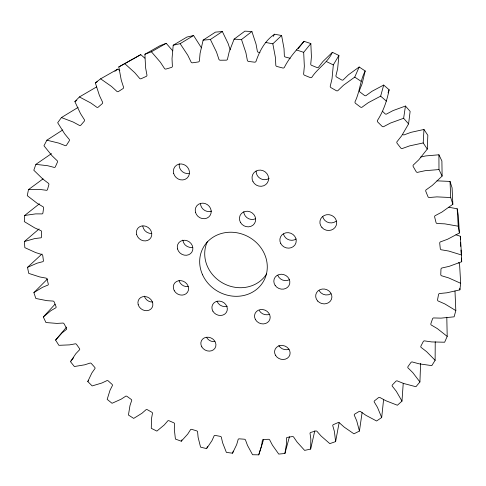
<?xml version="1.0" encoding="UTF-8"?>
<svg xmlns="http://www.w3.org/2000/svg" width="486" height="486" viewBox="0 0 486 486"><rect width="100%" height="100%" fill="white"/><g stroke="black" fill="none" stroke-linecap="round" stroke-linejoin="round"><path stroke-width="0.73" d="M172.755 50.872L166.218 43.321L160.016 45.69L144.907 54.268L145.587 67.718L146.833 74.492A1.519 1.391 58.9 0 1 146.183 76.424L141.189 78.696A1.513 1.385 58.6 0 1 139.263 77.942L134.762 72.681L124.744 63.636L118.803 66.934L121.245 80.099L123.353 86.617A1.501 1.361 57.1 0 1 122.982 88.604L118.463 91.508A1.501 1.355 56.7 0 1 116.506 91.016L111.47 86.417L100.62 78.823L95.335 82.857L99.43 95.505L102.321 101.653A1.482 1.33 55.2 0 1 102.23 103.664L98.257 107.114A1.482 1.324 54.8 0 1 96.307 106.89L90.852 103.014L79.412 96.951L74.868 101.61L80.469 113.536L84.06 119.228A1.464 1.306 53.4 0 1 84.236 121.221L80.876 125.139A1.464 1.3 53 0 1 78.969 125.169L73.21 122.053L61.43 117.563L57.676 122.739L64.62 133.772L68.818 138.917A1.446 1.276 51.5 0 1 69.249 140.867L66.533 145.162A1.446 1.27 51.2 0 1 64.705 145.436L58.77 143.103L46.875 140.187L43.959 145.776L52.051 155.763L56.759 160.307A1.428 1.245 49.7 0 1 57.427 162.172L55.38 166.759A1.422 1.239 49.3 0 1 53.66 167.263L47.658 165.72L35.879 164.359L33.807 170.24L42.871 179.067L47.98 182.961A1.409 1.221 47.9 0 1 48.867 184.716L47.507 189.51A1.403 1.215 47.5 0 1 45.921 190.22L39.955 189.455L28.486 189.601L27.265 195.67L37.106 203.251L42.513 206.453A1.391 1.191 46.1 0 1 43.594 208.081L42.914 212.99A1.385 1.191 45.7 0 1 41.486 213.895L35.66 213.883L24.683 215.462L24.3 221.61L34.725 227.885L40.338 230.382A1.367 1.172 44.3 0 1 41.589 231.858L41.571 236.81A1.367 1.166 44 0 1 40.32 237.879L34.725 238.59L24.397 241.512L24.835 247.647L35.654 252.574L41.371 254.36A1.355 1.148 42.6 0 1 42.768 255.672L43.4 260.581A1.349 1.142 42.2 0 1 42.337 261.796L37.051 263.187L27.514 267.355L28.735 273.387L39.773 276.953L45.502 278.022A1.337 1.13 40.8 0 1 47.014 279.152L48.272 283.952A1.33 1.124 40.5 0 1 47.403 285.294L42.507 287.317L33.88 292.621L35.836 298.465L46.923 300.664L52.585 301.041A1.324 1.112 39.1 0 1 54.189 301.976L56.03 306.599A1.318 1.106 38.7 0 1 55.374 308.039L50.921 310.645L43.309 316.963L45.957 322.54L56.929 323.403L62.439 323.093A1.312 1.1 37.4 0 1 64.109 323.834L66.497 328.22A1.306 1.094 37 0 1 66.053 329.733L62.099 332.867L55.586 340.072L58.879 345.321L69.583 344.872L74.862 343.906A1.3 1.081 35.7 0 1 76.581 344.446L79.467 348.547A1.294 1.081 35.3 0 1 79.236 350.108L75.828 353.711L70.488 361.681L74.364 366.535L84.661 364.816L89.643 363.224A1.288 1.075 34 0 1 91.38 363.564L94.721 367.319A1.288 1.075 33.6 0 1 94.703 368.91L91.884 372.914L87.772 381.522L92.17 385.927L101.926 382.992L106.549 380.811A1.282 1.069 32.3 0 1 108.275 380.945L112.023 384.317A1.282 1.063 31.9 0 1 112.223 385.914L110.018 390.264L107.175 399.377L112.041 403.283L121.129 399.194L125.333 396.461A1.282 1.063 30.6 0 1 127.034 396.394L131.129 399.34A1.282 1.063 30.3 0 1 131.542 400.92L129.981 405.549L128.438 415.038L133.705 418.397L142.009 413.228L145.733 409.99A1.276 1.063 28.9 0 1 147.386 409.722L151.784 412.207A1.276 1.063 28.6 0 1 152.397 413.75L151.498 418.592L151.286 428.324L156.881 431.094L164.292 424.922L167.494 421.228A1.276 1.063 27.3 0 1 169.067 420.767L173.709 422.759A1.276 1.063 26.9 0 1 174.523 424.242L174.304 429.223L175.422 439.065L181.278 441.215L187.699 434.132L190.33 430.025A1.282 1.063 25.6 0 1 191.812 429.381L196.636 430.851A1.282 1.063 25.2 0 1 197.632 432.254L198.106 437.309L200.554 447.126L206.599 448.627L211.932 440.717L213.949 436.264A1.288 1.069 23.9 0 1 215.316 435.438L220.261 436.367A1.288 1.069 23.5 0 1 221.44 437.667L222.6 442.728L226.373 452.381L232.533 453.201L236.688 444.581L238.055 439.836A1.294 1.081 22.2 0 1 239.288 438.84L244.288 439.204A1.294 1.081 21.8 0 1 245.63 440.389L247.483 445.376L252.55 454.726L258.746 454.847L261.644 445.619L262.337 440.656A1.306 1.087 20.5 0 1 263.412 439.502L268.406 439.289A1.306 1.094 20.1 0 1 269.9 440.334L272.433 445.182L278.751 454.082L284.911 453.487L289.443 436.72M284.911 453.487L286.479 443.785L286.461 438.664A1.312 1.106 18.8 0 1 287.366 437.37L292.28 436.574A1.318 1.106 18.4 0 1 293.909 437.461L297.104 442.084L304.631 450.394L310.657 449.076L310.84 439.034L310.098 433.828A1.33 1.118 17.1 0 1 310.809 432.406L315.578 431.027A1.33 1.124 16.7 0 1 317.322 431.738L321.149 436.063L329.818 443.639L335.626 441.598L334.374 431.355L332.892 426.149A1.343 1.136 15.3 0 1 333.402 424.624L337.946 422.656A1.349 1.142 15 0 1 339.781 423.178L344.216 427.133L353.936 433.822L359.433 431.064L356.712 420.785L354.488 415.664A1.361 1.16 13.6 0 1 354.774 414.054L359.026 411.514A1.367 1.16 13.2 0 1 360.928 411.824L365.922 415.323L376.589 420.998L381.686 417.535L377.482 407.39L374.524 402.444A1.379 1.179 11.8 0 1 374.578 400.768L378.454 397.682A1.385 1.185 11.4 0 1 380.398 397.773L385.89 400.743L397.384 405.245L401.983 401.114L396.303 391.285L392.627 386.601A1.397 1.203 10 0 1 392.439 384.888L395.865 381.285A1.403 1.209 9.7 0 1 397.827 381.146L403.751 383.509L415.919 386.728L419.922 381.966L412.802 372.634L408.44 368.309A1.415 1.233 8.2 0 1 407.997 366.59L410.907 362.513A1.422 1.239 7.9 0 1 412.851 362.131L419.132 363.826L431.799 365.63L435.122 360.296L435.231 341.773M419.922 381.966L420.597 363.431M290.245 58.308L285.422 57.056A1.464 1.434 72.5 0 1 284.334 55.295L284.018 48.576L281.607 35.533L272.834 43.819L275.422 57.555L275.781 64.626A1.543 1.507 66.5 0 0 276.935 66.479L282.743 67.997A1.543 1.507 66.5 0 0 284.589 66.928C289.498 57.305 296.958 49.365 304.011 41.31L310.833 43.564L311.423 56.795L310.803 63.478A1.464 1.446 77.7 0 0 311.648 65.367L316.957 67.53A1.464 1.446 79.8 0 0 318.852 66.752L322.959 61.479L332.412 52.318L338.906 55.465L333.323 64.917L332.029 78.744L330.401 85.591A1.537 1.531 21.9 0 0 331.015 87.668L336.282 90.669A1.537 1.531 3.4 0 0 338.39 90.135L343.474 85.257L354.744 77.11L359.178 67.007L365.193 70.98L362.1 83.762L359.64 89.977A1.464 1.446 -20 0 0 359.938 91.994L364.494 95.45A1.464 1.44 -18.6 0 0 366.553 95.22L371.997 91.283L383.703 85.056L389.11 89.77C387.087 100.383 383.545 110.772 377.762 119.951A1.543 1.507 -9.4 0 0 377.78 122.077L382.039 126.287A1.549 1.501 -9.2 0 0 384.219 126.336L390.495 123.043L403.635 118.28L405.452 106.045L392.998 110.614L387.05 113.76A1.464 1.428 -14.5 0 1 384.979 113.724L382.458 111.227M338.906 55.465L337.649 68.605L336.093 75.123A1.458 1.452 -54.7 0 0 336.67 77.098L341.658 79.935A1.458 1.452 -35.5 0 0 343.657 79.431L348.48 74.777L359.178 67.007M435.122 360.296L426.611 351.664L421.605 347.794A1.44 1.258 6.4 0 1 420.919 346.099L423.239 341.597A1.44 1.264 6 0 1 425.128 340.972L431.671 341.925L444.647 342.223L447.199 336.391L437.394 328.645L431.811 325.322A1.458 1.288 4.6 0 1 430.869 323.688L432.534 318.828A1.458 1.294 4.2 0 1 434.338 317.966L441.039 318.13L454.112 316.829L455.819 310.584L444.83 303.926L438.749 301.241A1.476 1.318 2.7 0 1 437.564 299.698L438.524 294.559A1.476 1.324 2.3 0 1 440.207 293.459L446.95 292.791L459.878 289.85L460.673 283.295L448.669 277.907L442.175 275.945A1.494 1.349 0.9 0 1 440.766 274.523L440.972 269.195A1.494 1.355 0.5 0 1 442.497 267.871L449.161 266.352L461.7 261.741L461.53 254.992L448.7 251.043L441.908 249.877A1.507 1.379 -1 0 1 440.286 248.619L439.715 243.2A1.513 1.385 -1.4 0 1 441.045 241.664L447.497 239.282L459.392 233.019L458.231 226.209L444.799 223.852L437.825 223.542A1.525 1.403 -2.8 0 1 436.021 222.473L434.66 217.066A1.525 1.409 -3.2 0 1 435.766 215.347L441.871 212.115L452.861 204.266L450.704 197.529L436.914 196.879L429.903 197.462A1.531 1.434 -4.7 0 1 427.947 196.617L425.797 191.338A1.537 1.44 -5 0 1 426.653 189.461L432.279 185.415L442.12 176.072L438.98 169.565L425.116 170.701L418.203 172.196A1.543 1.458 -6.4 0 1 416.125 171.601L413.222 166.564A1.543 1.464 -6.8 0 1 413.799 164.566L418.823 159.76L427.279 149.074L427.838 135.302L423.974 129.47L411.041 132.326L404.723 134.634A1.464 1.409 -11.6 0 1 402.681 134.33M427.279 149.074L423.203 142.945L423.974 129.47M401.983 401.114L403.222 383.411M381.686 417.535L383.6 399.474M423.203 142.945L409.552 145.897L402.888 148.303A1.543 1.482 -8 0 1 400.737 147.975L397.117 143.303A1.549 1.482 -8.3 0 1 397.402 141.213L401.709 135.734L408.58 123.894L410.129 111.379L405.452 106.045M201.429 47.841L193.586 35.533L186.976 37.039L173.198 45.234L172.026 58.709L172.36 65.616A1.531 1.422 60.8 0 1 171.43 67.445L166.048 69.03A1.525 1.415 60.4 0 1 164.195 68.022L160.35 62.172L151.413 51.795L144.907 54.268M359.433 431.064L362.106 412.541M365.193 70.98C360.181 80.53 359.84 91.556 355.272 101.264A1.543 1.519 -8.8 0 0 355.588 103.39L360.405 107.035A1.543 1.519 -9.2 0 0 362.574 106.792L368.309 102.668L380.653 96.155L383.703 85.056M335.626 441.598L339.113 422.711M310.657 449.076L314.788 430.845M230.194 49.809L228.092 43.43L222.339 31.541L215.45 32.131L203.136 40.119L200.08 53.357L199.46 60.27A1.537 1.446 62.6 0 1 198.27 61.959L192.596 62.803A1.537 1.44 62.2 0 1 190.864 61.546L187.772 55.21L180.142 43.661L173.198 45.234M258.746 454.847L263.655 439.326M388.059 92.881L389.11 89.77M232.533 453.201L233.292 451.099M206.884 447.934L207.455 446.555M259.967 52.488L258.57 52.318A1.464 1.415 69.5 0 1 257.264 50.72L256.037 44.105L251.894 31.511L244.871 31.153L234.106 39.147L229.185 51.874L227.594 58.648A1.543 1.47 64.3 0 1 226.16 60.167L220.316 60.228A1.543 1.464 63.9 0 1 218.736 58.745L216.495 52.032L210.383 39.512L203.136 40.119M181.278 441.215L181.91 439.854M281.607 35.533L274.608 34.214C265.192 40.453 259.828 50.477 256.183 60.859A1.549 1.488 65.7 0 1 254.524 62.172L248.632 61.443A1.549 1.488 65.4 0 1 247.246 59.754L245.922 52.792L241.506 39.536L234.106 39.147M273.193 36.42L274.608 34.214M310.833 43.564L303.677 52.33L304.345 66.26L303.707 73.289A1.543 1.519 65.4 0 0 304.601 75.275L310.202 77.56A1.537 1.525 64.2 0 0 312.2 76.752C318.16 67.852 327.953 62.317 332.412 52.318M87.772 381.522L88.634 380.307M298.246 48.649L304.011 41.31M70.944 361.092L73.678 357.568M55.586 340.072L66.546 327.108M43.309 316.963L55.033 304.212M33.88 292.621L47.567 278.903M27.514 267.355L41.96 253.996M24.397 241.512L39.105 228.93M24.683 215.462L39.409 203.786M241.506 39.536L251.894 31.511M114.872 71.302L117.685 69.158L119.811 70.488M28.486 189.601L43.102 178.824M35.879 164.359L51.504 153.612M210.383 39.512L222.339 31.541M46.875 140.187L62.779 129.926M61.43 117.563L78.106 107.388M180.142 43.661L193.586 35.533M74.868 101.61L76.806 100.468M79.412 96.951L96.702 86.866M151.413 51.795L166.218 43.321M95.335 82.857L97.255 81.763M100.62 78.823L117.685 69.158M118.803 66.934L140.764 54.645L144.858 58.18M124.744 63.636L140.764 54.645M420.682 157.039L425.779 155.915L438.919 154.791L441.896 160.981L442.12 176.072M436.963 180.847L450.036 181.424L452.083 187.839L452.861 204.266M448.87 207.255L457.18 208.773L458.286 215.274L459.392 233.019M265.453 42.422L272.834 43.819M455.929 234.774L460.327 236.269L461.53 254.992M296.478 49.949L303.677 52.33M326.471 61.588L333.323 64.917M458.413 262.786L459.525 263.351L460.673 283.295M354.744 77.11L361.098 81.308M380.653 96.155L386.364 101.124M403.635 118.28L408.58 123.894M460.485 242.721L460.722 246.378M460.953 250.035L461.19 253.692M461.469 258.084L461.7 261.741M457.18 208.773L458.231 226.209M459.799 288.35L459.878 289.85M454.987 291.023L455.819 310.584M450.036 181.424L450.704 197.529M460.327 236.269L460.4 239.136M446.804 317.255L447.199 336.391M438.919 154.791L438.98 169.565M189.06 173.453A8.171 7.551 43.5 0 1 179.273 163.794M211.531 211.137A8.049 7.412 36.6 0 1 200.475 203.306M192.395 247.417A7.885 7.132 34.8 0 1 182.821 240.084M151.711 233.456A7.885 7.059 39.4 0 1 142.775 226.057M188.222 286.576A7.74 6.877 32.2 0 1 179.048 280.653M152.768 302.049A7.624 6.664 34 0 1 144.342 296.162M227.235 306.229A7.733 6.889 27.5 0 1 217.023 301.211M214.909 341.597A7.594 6.634 27 0 1 206.635 337.521M269.633 314.229A7.794 6.968 22.8 0 1 259.275 310.56M289.091 349.197A7.727 6.804 20 0 1 278.824 345.54M289.547 279.638A7.952 7.241 21.6 0 1 277.749 275.246M330.978 293.757A8.007 7.266 15.9 0 1 319.144 290.64M296.174 238.984A8.098 7.521 22.2 0 1 283.49 234.003M336.154 221.136A8.25 7.752 15.2 0 1 322.674 216.495M269.274 178.24A8.25 7.825 32.7 0 1 260.599 178.666A8.25 7.825 32.7 0 1 256.14 171.139M255.46 218.785A8.086 7.527 30.1 0 1 243.753 211.829M266.699 273.8A33.789 30.752 28.5 0 1 223.086 283.241A33.789 30.752 28.5 0 1 207.461 241.463M275.173 285.452A8.122 7.369 21.8 0 0 289.042 285.452A8.122 7.369 21.8 0 0 281.303 274.238A8.122 7.369 21.8 0 0 275.173 285.452M317.716 301.071A8.183 7.393 16.2 0 0 331.501 299.163A8.183 7.393 16.2 0 0 322.157 289.055A8.183 7.393 16.2 0 0 317.716 301.071M177.536 248.972A8.055 7.254 34.7 0 0 190.585 253.595A8.055 7.254 34.7 0 0 187.116 240.734A8.055 7.254 34.7 0 0 177.536 248.972M136.657 234.617A8.055 7.181 39.1 0 0 149.621 239.209A8.055 7.181 39.1 0 0 145.97 226.324A8.055 7.181 39.1 0 0 136.657 234.617M212.868 311.137A7.898 6.998 27.6 0 0 226.233 312.583A7.898 6.998 27.6 0 0 219.745 301.132A7.898 6.998 27.6 0 0 212.868 311.137M201.799 346.852A7.752 6.737 27 0 0 214.885 348.365A7.752 6.737 27 0 0 208.482 337.248A7.752 6.737 27 0 0 201.799 346.852M240.4 222.29A8.268 7.661 30.1 0 0 254.457 223.566A8.268 7.661 30.1 0 0 247.775 211.252A8.268 7.661 30.1 0 0 240.4 222.29M252.993 181.643A8.438 7.976 32.5 0 0 267.373 182.833A8.438 7.976 32.5 0 0 260.605 170.118A8.438 7.976 32.5 0 0 252.993 181.643M195.481 212.254A8.226 7.545 36.3 0 0 208.822 216.932A8.226 7.545 36.3 0 0 205.371 203.634A8.226 7.545 36.3 0 0 195.481 212.254M173.648 173.374A8.353 7.691 43.1 0 0 187.116 178.064A8.353 7.691 43.1 0 0 183.52 164.414A8.353 7.691 43.1 0 0 173.648 173.374M255.436 319.551A7.964 7.083 23 0 0 269.001 321.033A7.964 7.083 23 0 0 262.622 309.533A7.964 7.083 23 0 0 255.436 319.551M275.447 355.175A7.891 6.913 20.1 0 0 288.909 356.73A7.891 6.913 20.1 0 0 282.676 345.485A7.891 6.913 20.1 0 0 275.447 355.175M280.774 243.583A8.274 7.661 22.4 0 0 294.947 244.92A8.274 7.661 22.4 0 0 288.411 232.679A8.274 7.661 22.4 0 0 280.774 243.583M321.999 227.612A8.438 7.898 15.7 0 0 336.251 225.334A8.438 7.898 15.7 0 0 326.616 214.727A8.438 7.898 15.7 0 0 321.999 227.612M174.304 290.768A7.904 6.992 32.2 0 0 187.566 292.165A7.904 6.992 32.2 0 0 180.944 280.647A7.904 6.992 32.2 0 0 174.304 290.768M138.194 304.649A7.788 6.768 33.9 0 0 150.763 309.175A7.788 6.768 33.9 0 0 147.228 297.013A7.788 6.768 33.9 0 0 138.194 304.649M202.571 274.797A34.524 31.28 28.5 0 0 260.806 285.215A34.524 31.28 28.5 0 0 237.065 232.794A34.524 31.28 28.5 0 0 202.571 274.797"/></g></svg>
